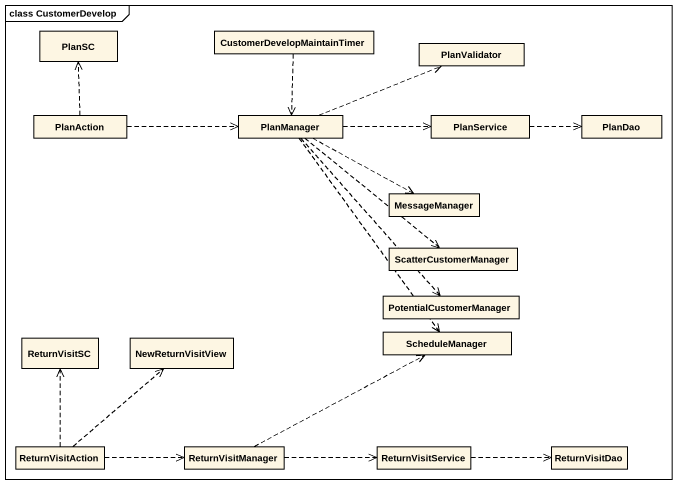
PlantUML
@startuml
mainframe class CustomerDevelop
hide circle
hide empty members
class PlanSC
class CustomerDevelopMaintainTimer
class PlanValidator
class PlanAction
class PlanManager
class PlanService
class PlanDao
class MessageManager
class ScatterCustomerManager
class PotentialCustomerManager
class ReturnVisitSC
class NewReturnVisitView
class ScheduleManager
class ReturnVisitAction
class ReturnVisitManager
class ReturnVisitService
class ReturnVisitDao
CustomerDevelopMaintainTimer ..> PlanManager
PlanAction .up.> PlanSC
PlanAction .right.> PlanManager
PlanManager .right.> PlanValidator
PlanManager .right.> PlanService
PlanManager .right.> MessageManager
PlanManager ..> ScatterCustomerManager
PlanManager ..> PotentialCustomerManager
PlanManager ..> ScheduleManager
PlanService .right.> PlanDao
ReturnVisitAction .up.> ReturnVisitSC
ReturnVisitAction .up.> NewReturnVisitView
ReturnVisitAction .right.> ReturnVisitManager
ReturnVisitManager .right.> ScheduleManager
ReturnVisitManager .right.> ReturnVisitService
ReturnVisitService .right.> ReturnVisitDao
@enduml
